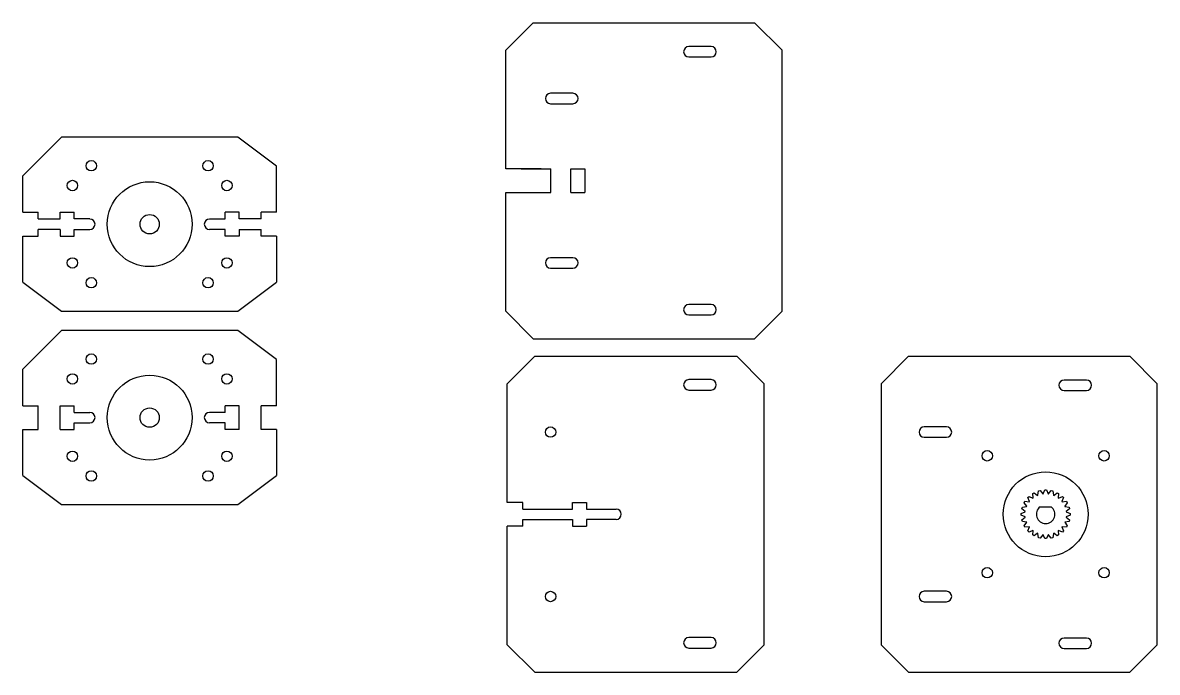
# Model space of a CAD drawing. Header units: inches. Extents: x -0.4 to 25.4, y -3.6 to 3.1.
# Drawn here: x 13.69 to 25.43, y -3.63 to 3.08 of the extents above; entities that cross this region are included whole.
import ezdxf

# ---------------------------------------------------------------- set-up
doc = ezdxf.new("R2010")
doc.units = ezdxf.units.IN
doc.header["$MEASUREMENT"] = 0
doc.layers.get('0').update_dxf_attribs({"lineweight": 25, "true_color": 0xffffff})

msp = doc.modelspace()

# ---------------------------------------------------------------- linework, layer by layer
at = {"color": 7, "true_color": 0x000000}
for p, q in [((18.686, 2.8), (18.97, 3.084)), ((18.97, 3.084), (21.261, 3.084)), ((21.546, 2.8), (21.261, 3.084)), ((18.686, 1.573), (18.686, 2.8)), ((21.546, 0.1), (21.546, 2.8)), ((19.052, 1.573), (18.686, 1.573)), ((18.846, 1.573), (19.152, 1.573)), ((19.152, 1.327), (19.152, 1.573)), ((18.686, 1.327), (19.152, 1.327)), ((18.686, 0.1), (18.686, 1.327)), ((18.97, -0.184), (18.686, 0.1)), ((21.261, -0.184), (21.546, 0.1)), ((18.97, -0.184), (21.261, -0.184)), ((18.702, -0.65), (18.987, -0.366)), ((18.987, -0.366), (21.078, -0.366)), ((21.362, -0.65), (21.078, -0.366)), ((22.57, -0.65), (22.854, -0.366)), ((22.854, -0.366), (25.146, -0.366)), ((25.43, -0.65), (25.146, -0.366)), ((18.702, -1.877), (18.702, -0.65)), ((21.362, -3.35), (21.362, -0.65)), ((22.57, -0.65), (22.57, -3.35)), ((25.43, -3.35), (25.43, -0.65)), ((18.863, -1.877), (18.702, -1.877)), ((18.863, -1.946), (18.863, -1.877)), ((19.375, -1.877), (19.52, -1.877)), ((19.375, -1.946), (19.375, -1.877)), ((19.52, -1.877), (19.52, -1.946)), ((18.863, -1.946), (19.375, -1.946)), ((19.52, -1.946), (19.827, -1.946)), ((18.863, -2.123), (18.863, -2.054)), ((18.863, -2.054), (19.375, -2.054)), ((19.375, -2.054), (19.375, -2.123)), ((19.52, -2.054), (19.52, -2.123)), ((19.827, -2.054), (19.52, -2.054)), ((18.863, -2.123), (18.702, -2.123)), ((18.702, -3.35), (18.702, -2.123)), ((19.375, -2.123), (19.52, -2.123)), ((18.987, -3.634), (18.702, -3.35)), ((21.078, -3.634), (21.362, -3.35)), ((22.854, -3.634), (22.57, -3.35)), ((25.146, -3.634), (25.43, -3.35)), ((18.987, -3.634), (21.078, -3.634)), ((22.854, -3.634), (25.146, -3.634))]:
    msp.add_line(p, q, dxfattribs=at)
at = {"color": 3, "true_color": 0x00ff00}
for p, q in [((20.811, 2.838), (20.581, 2.838)), ((20.581, 2.73), (20.811, 2.73)), ((19.381, 2.354), (19.15, 2.354)), ((19.15, 2.246), (19.381, 2.246)), ((19.358, 1.573), (19.503, 1.573)), ((19.358, 1.327), (19.358, 1.573)), ((19.503, 1.573), (19.503, 1.327)), ((19.358, 1.327), (19.503, 1.327)), ((19.381, 0.654), (19.15, 0.654)), ((19.15, 0.546), (19.381, 0.546)), ((20.811, 0.17), (20.581, 0.17)), ((20.581, 0.062), (20.811, 0.062)), ((20.811, -0.607), (20.581, -0.607)), ((24.696, -0.612), (24.465, -0.612)), ((20.581, -0.715), (20.811, -0.715)), ((24.465, -0.72), (24.696, -0.72)), ((23.248, -1.096), (23.018, -1.096)), ((23.018, -1.204), (23.248, -1.204)), ((23.248, -2.796), (23.018, -2.796)), ((23.018, -2.904), (23.248, -2.904)), ((20.811, -3.276), (20.581, -3.276)), ((24.696, -3.28), (24.465, -3.28)), ((20.581, -3.383), (20.811, -3.383)), ((24.465, -3.388), (24.696, -3.388))]:
    msp.add_line(p, q, dxfattribs=at)
for p, q in [((14.086, 1.9), (13.686, 1.5)), ((15.914, 1.9), (14.086, 1.9)), ((16.314, 1.6), (15.914, 1.9)), ((16.314, 1.123), (16.314, 1.6)), ((13.686, 1.123), (13.686, 1.5)), ((14.074, 1.054), (14.074, 1.123)), ((15.926, 1.054), (15.926, 1.123)), ((13.846, 1.054), (14.074, 1.054)), ((14.074, 0.946), (13.846, 0.946)), ((14.074, 0.946), (14.074, 0.877)), ((16.154, 1.054), (15.926, 1.054)), ((15.926, 0.946), (16.154, 0.946)), ((15.926, 0.946), (15.926, 0.877)), ((13.686, 0.4), (13.686, 0.877)), ((16.314, 0.877), (16.314, 0.4)), ((13.686, 0.4), (14.086, 0.1)), ((15.914, 0.1), (16.314, 0.4)), ((14.086, 0.1), (15.914, 0.1)), ((14.086, -0.1), (13.686, -0.5)), ((15.914, -0.1), (14.086, -0.1)), ((16.314, -0.4), (15.914, -0.1)), ((16.314, -0.877), (16.314, -0.4)), ((13.686, -0.877), (13.686, -0.5)), ((14.074, -1.123), (14.074, -0.877)), ((15.926, -1.123), (15.926, -0.877)), ((14.219, -0.946), (14.381, -0.946)), ((15.781, -0.946), (15.619, -0.946)), ((13.686, -1.6), (13.686, -1.123)), ((16.314, -1.123), (16.314, -1.6)), ((13.686, -1.6), (14.086, -1.9)), ((15.914, -1.9), (16.314, -1.6)), ((16.314, -1.6), (16.314, -1.6)), ((14.086, -1.9), (15.914, -1.9))]:
    msp.add_line(p, q)
at = {"color": 7, "true_color": 0xffffff}
for p, q in [((13.686, 1.123), (13.846, 1.123)), ((13.846, 1.054), (13.846, 1.123)), ((14.074, 1.123), (14.219, 1.123)), ((14.219, 1.054), (14.219, 1.123)), ((15.781, 1.054), (15.781, 1.123)), ((15.926, 1.123), (15.781, 1.123)), ((16.154, 1.054), (16.154, 1.123)), ((16.314, 1.123), (16.154, 1.123)), ((13.846, 0.877), (13.846, 0.946)), ((14.381, 1.054), (14.219, 1.054)), ((14.219, 0.877), (14.219, 0.946)), ((14.219, 0.946), (14.381, 0.946)), ((15.619, 1.054), (15.781, 1.054)), ((15.781, 0.946), (15.619, 0.946)), ((15.781, 0.877), (15.781, 0.946)), ((16.154, 0.877), (16.154, 0.946)), ((13.686, 0.877), (13.846, 0.877)), ((14.074, 0.877), (14.219, 0.877)), ((15.926, 0.877), (15.781, 0.877)), ((16.314, 0.877), (16.154, 0.877)), ((13.686, -0.877), (13.846, -0.877)), ((13.846, -1.123), (13.846, -0.877)), ((14.074, -0.877), (14.219, -0.877)), ((14.219, -0.946), (14.219, -0.877)), ((15.781, -0.946), (15.781, -0.877)), ((15.926, -0.877), (15.781, -0.877)), ((16.154, -1.123), (16.154, -0.877)), ((16.314, -0.877), (16.154, -0.877)), ((14.219, -1.123), (14.219, -1.054)), ((14.219, -1.054), (14.381, -1.054)), ((15.781, -1.054), (15.619, -1.054)), ((15.781, -1.123), (15.781, -1.054)), ((13.686, -1.123), (13.846, -1.123)), ((14.074, -1.123), (14.219, -1.123)), ((15.926, -1.123), (15.781, -1.123)), ((16.314, -1.123), (16.154, -1.123))]:
    msp.add_line(p, q, dxfattribs=at)
at = {"color": 6, "true_color": 0xff00ff}
for p, q in [((24.194, -1.802), (24.201, -1.758)), ((24.201, -1.758), (24.217, -1.754)), ((24.217, -1.754), (24.245, -1.789)), ((24.248, -1.788), (24.266, -1.748)), ((24.266, -1.748), (24.283, -1.748)), ((24.283, -1.748), (24.301, -1.788)), ((24.304, -1.789), (24.331, -1.754)), ((24.331, -1.754), (24.348, -1.758)), ((24.348, -1.758), (24.354, -1.802)), ((24.051, -1.881), (24.06, -1.866)), ((24.06, -1.866), (24.104, -1.871)), ((24.09, -1.828), (24.102, -1.815)), ((24.106, -1.869), (24.09, -1.828)), ((24.102, -1.815), (24.143, -1.832)), ((24.104, -1.871), (24.106, -1.869)), ((24.141, -1.786), (24.156, -1.777)), ((24.146, -1.83), (24.141, -1.786)), ((24.143, -1.832), (24.146, -1.83)), ((24.156, -1.777), (24.191, -1.804)), ((24.191, -1.804), (24.194, -1.802)), ((24.245, -1.789), (24.248, -1.788)), ((24.301, -1.788), (24.304, -1.789)), ((24.354, -1.802), (24.358, -1.804)), ((24.358, -1.804), (24.393, -1.777)), ((24.393, -1.777), (24.408, -1.786)), ((24.408, -1.786), (24.403, -1.83)), ((24.403, -1.83), (24.406, -1.832)), ((24.406, -1.832), (24.447, -1.815)), ((24.459, -1.828), (24.443, -1.869)), ((24.443, -1.869), (24.445, -1.871)), ((24.445, -1.871), (24.489, -1.866)), ((24.447, -1.815), (24.459, -1.828)), ((24.489, -1.866), (24.497, -1.881)), ((24.022, -1.991), (24.063, -1.974)), ((24.022, -2.009), (24.022, -1.991)), ((24.028, -1.943), (24.033, -1.926)), ((24.063, -1.97), (24.028, -1.943)), ((24.033, -1.926), (24.077, -1.92)), ((24.078, -1.917), (24.051, -1.881)), ((24.063, -1.974), (24.063, -1.97)), ((24.077, -1.92), (24.078, -1.917)), ((24.217, -1.923), (24.332, -1.923)), ((24.497, -1.881), (24.471, -1.917)), ((24.471, -1.917), (24.472, -1.92)), ((24.472, -1.92), (24.516, -1.926)), ((24.52, -1.943), (24.486, -1.97)), ((24.486, -1.97), (24.486, -1.974)), ((24.486, -1.974), (24.527, -1.991)), ((24.516, -1.926), (24.52, -1.943)), ((24.527, -1.991), (24.527, -2.009)), ((24.063, -2.026), (24.022, -2.009)), ((24.028, -2.057), (24.063, -2.03)), ((24.033, -2.074), (24.028, -2.057)), ((24.077, -2.08), (24.033, -2.074)), ((24.051, -2.119), (24.078, -2.083)), ((24.063, -2.03), (24.063, -2.026)), ((24.078, -2.083), (24.077, -2.08)), ((24.472, -2.08), (24.471, -2.083)), ((24.471, -2.083), (24.497, -2.119)), ((24.516, -2.074), (24.472, -2.08)), ((24.527, -2.009), (24.486, -2.026)), ((24.486, -2.026), (24.486, -2.03)), ((24.486, -2.03), (24.52, -2.057)), ((24.52, -2.057), (24.516, -2.074)), ((24.06, -2.134), (24.051, -2.119)), ((24.104, -2.129), (24.06, -2.134)), ((24.09, -2.172), (24.106, -2.131)), ((24.102, -2.185), (24.09, -2.172)), ((24.143, -2.168), (24.102, -2.185)), ((24.106, -2.131), (24.104, -2.129)), ((24.141, -2.214), (24.146, -2.17)), ((24.156, -2.223), (24.141, -2.214)), ((24.146, -2.17), (24.143, -2.168)), ((24.191, -2.196), (24.156, -2.223)), ((24.194, -2.198), (24.191, -2.196)), ((24.201, -2.242), (24.194, -2.198)), ((24.245, -2.211), (24.217, -2.246)), ((24.248, -2.212), (24.245, -2.211)), ((24.266, -2.252), (24.248, -2.212)), ((24.301, -2.212), (24.283, -2.252)), ((24.304, -2.211), (24.301, -2.212)), ((24.331, -2.246), (24.304, -2.211)), ((24.354, -2.198), (24.348, -2.242)), ((24.358, -2.196), (24.354, -2.198)), ((24.393, -2.223), (24.358, -2.196)), ((24.408, -2.214), (24.393, -2.223)), ((24.406, -2.168), (24.403, -2.17)), ((24.403, -2.17), (24.408, -2.214)), ((24.447, -2.185), (24.406, -2.168)), ((24.445, -2.129), (24.443, -2.131)), ((24.443, -2.131), (24.459, -2.172)), ((24.489, -2.134), (24.445, -2.129)), ((24.459, -2.172), (24.447, -2.185)), ((24.497, -2.119), (24.489, -2.134)), ((24.217, -2.246), (24.201, -2.242)), ((24.283, -2.252), (24.266, -2.252)), ((24.348, -2.242), (24.331, -2.246))]:
    msp.add_line(p, q, dxfattribs=at)
for centre, radius in [((14.396, 1.605), 0.0539), ((15.604, 1.605), 0.0539), ((15, 1), 0.439), ((15, 1), 0.1), ((14.396, 0.395), 0.0539), ((15.604, 0.395), 0.0539), ((14.396, -0.395), 0.0539), ((15.604, -0.395), 0.0539), ((15, -1), 0.439), ((15, -1), 0.1), ((14.396, -1.604), 0.0539), ((15.604, -1.604), 0.0539)]:
    msp.add_circle(centre, radius)
at = {"color": 3, "true_color": 0x00ff00}
for centre, radius in [((14.2, 1.4), 0.0539), ((15.8, 1.4), 0.0539), ((14.2, 0.6), 0.0539), ((15.8, 0.6), 0.0539), ((14.2, -0.6), 0.0539), ((15.8, -0.6), 0.0539), ((19.15, -1.15), 0.0539), ((19.15, -1.15), 0.0539), ((14.2, -1.4), 0.0539), ((15.8, -1.4), 0.0539), ((23.67, -1.395), 0.0539), ((24.879, -1.395), 0.0539), ((24.274, -2), 0.439), ((23.67, -2.604), 0.0539), ((24.879, -2.604), 0.0539), ((19.15, -2.85), 0.0539)]:
    msp.add_circle(centre, radius, dxfattribs=at)
for centre, start, end in [((20.581, 2.784), 90, 270), ((20.811, 2.784), 270, 90), ((19.15, 2.3), 90, 270), ((19.381, 2.3), 270, 90), ((19.15, 0.6), 90, 270), ((19.381, 0.6), 270, 90), ((19.381, 0.6), 270, 90), ((20.581, 0.116), 90, 270), ((20.811, 0.116), 270, 90), ((20.581, -0.661), 90, 270), ((20.811, -0.661), 270, 90), ((24.465, -0.666), 90, 270), ((24.696, -0.666), 270, 90), ((23.018, -1.15), 90, 270), ((23.248, -1.15), 270, 90), ((23.018, -2.85), 90, 270), ((23.248, -2.85), 270, 90), ((23.248, -2.85), 270, 90), ((20.581, -3.329), 90, 270), ((20.811, -3.329), 270, 90), ((24.465, -3.334), 90, 270), ((24.696, -3.334), 270, 90)]:
    msp.add_arc(centre, 0.0539, start, end, dxfattribs=at)
at = {"color": 7, "true_color": 0xffffff}
for centre, start, end in [((14.381, 1), 270, 90), ((15.619, 1), 90, 270), ((14.381, -1), 270, 90), ((15.619, -1), 90, 270)]:
    msp.add_arc(centre, 0.0539, start, end, dxfattribs=at)
at = {"color": 7, "true_color": 0x000000}
msp.add_arc((19.827, -2), 0.0539, 270, 90, dxfattribs=at)
at = {"color": 6, "true_color": 0xff00ff}
msp.add_arc((24.274, -2), 0.096, 126.8699, 53.1301, dxfattribs=at)

doc.saveas('drawing.dxf')
